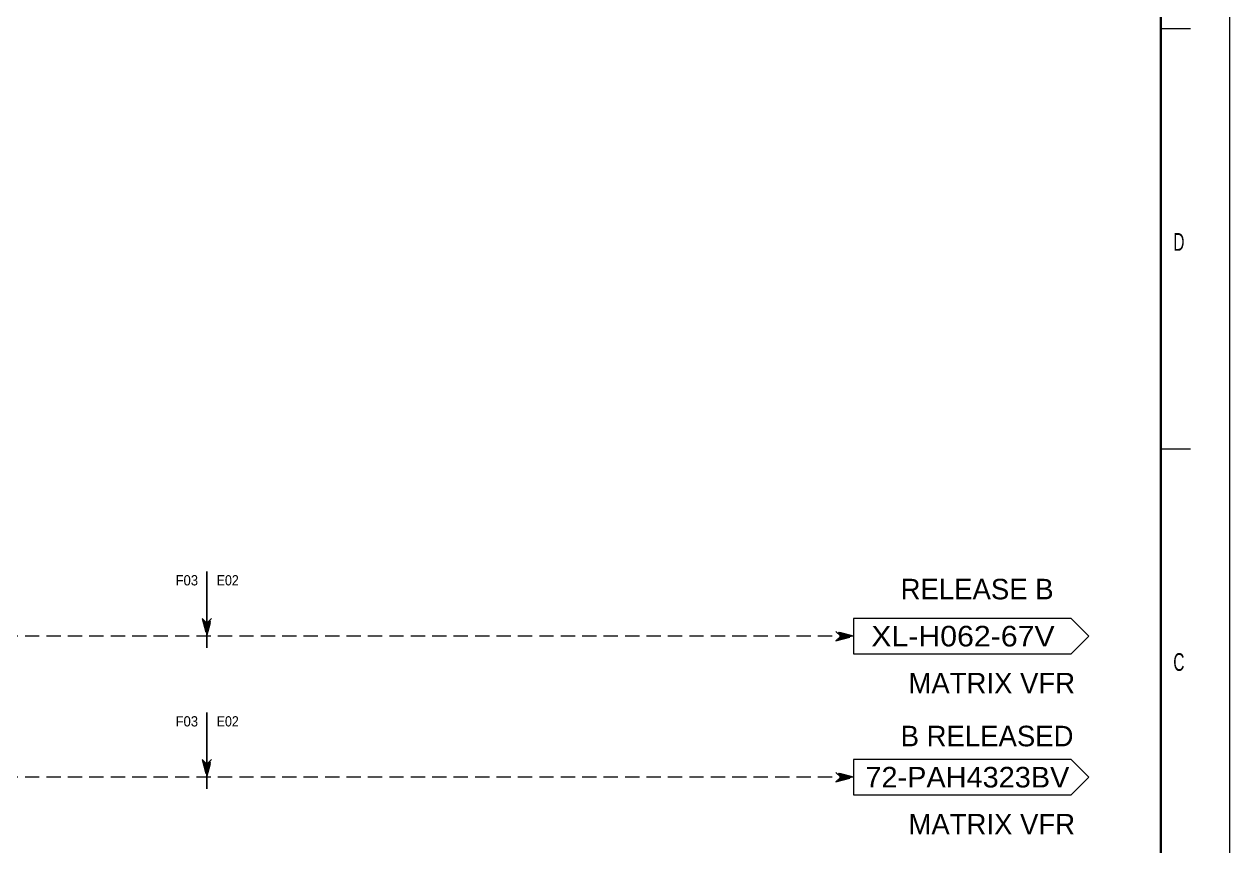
# Model space of a CAD drawing. Header units: millimetres. Extents: x 0 to 841, y 0 to 594.
# Drawn here: x 635.9 to 841, y 159.3 to 299.1 of the extents above; entities that cross this region are included whole.
import ezdxf
from ezdxf.enums import TextEntityAlignment as Align

# ---------------------------------------------------------------- set-up
doc = ezdxf.new("R2010")
doc.units = ezdxf.units.MM
doc.header["$LTSCALE"] = 0.81
doc.linetypes.add('MEDIUM_DASHED', pattern=[4.5, 3, -1.5])
for name, color, linetype, lineweight in [('1', 7, 'Continuous', 13), ('46', 7, 'MEDIUM_DASHED', 13), ('49', 7, 'Continuous', 13), ('51', 7, 'Continuous', 13), ('9', 7, 'Continuous', 13)]:
    doc.layers.add(name, color=color, linetype=linetype, lineweight=lineweight)
doc.layers.add('45', color=7, linetype='Continuous')

msp = doc.modelspace()

# ---------------------------------------------------------------- linework, layer by layer
at = {"layer": '1'}
for p, q in [((834.2748, 298.3181), (829.263, 298.3181)), ((834.2748, 298.3181), (829.263, 298.3181)), ((834.2748, 226.8378), (829.263, 226.8378)), ((834.2748, 226.8378), (829.263, 226.8378))]:
    msp.add_line(p, q, dxfattribs=at)
at = {"layer": '1', "lineweight": 25}
for p, q in [((667, 206), (667, 193)), ((667, 182), (667, 169))]:
    msp.add_line(p, q, dxfattribs=at)
at = {"layer": '1', "lineweight": 35}
msp.add_lwpolyline([(829.263, 112.0142), (829.263, 582.2276), (10.3331, 582.2276), (10.3331, 10.3819)], dxfattribs=at)
msp.add_lwpolyline([(829.263, 112.0142), (829.263, 582.2276), (10.3331, 582.2276), (10.3331, 10.3819)], dxfattribs=at)
at = {"layer": '46'}
for p, q in [((777, 195), (412, 195)), ((777, 171), (412, 171))]:
    msp.add_line(p, q, dxfattribs=at)
for points in [[(667, 195), (667.8, 198), (667, 197.2), (666.2, 198)], [(667, 195.4), (667.6, 197.6), (667, 197), (666.4, 197.6)], [(667, 195.8), (667.4, 197.2), (667, 196.8), (666.6, 197.2)], [(667, 196.2), (667.2, 196.8), (667, 196.6), (666.8, 196.8)], [(777, 195), (774, 195.8), (774.8, 195), (774, 194.2)], [(776.6, 195), (774.4, 195.6), (775, 195), (774.4, 194.4)], [(776.2, 195), (774.8, 195.4), (775.2, 195), (774.8, 194.6)], [(775.8, 195), (775.2, 195.2), (775.4, 195), (775.2, 194.8)], [(667, 171), (667.8, 174), (667, 173.2), (666.2, 174)], [(667, 171.4), (667.6, 173.6), (667, 173), (666.4, 173.6)], [(667, 171.8), (667.4, 173.2), (667, 172.8), (666.6, 173.2)], [(667, 172.2), (667.2, 172.8), (667, 172.6), (666.8, 172.8)], [(777, 171), (774, 171.8), (774.8, 171), (774, 170.2)], [(776.6, 171), (774.4, 171.6), (775, 171), (774.4, 170.4)], [(776.2, 171), (774.8, 171.4), (775.2, 171), (774.8, 170.6)], [(775.8, 171), (775.2, 171.2), (775.4, 171), (775.2, 170.8)]]:
    msp.add_lwpolyline(points, close=True, dxfattribs=at)
at = {"layer": '51'}
for points in [[(814, 198), (777, 198), (777, 192), (814, 192), (817, 195)], [(814, 174), (777, 174), (777, 168), (814, 168), (817, 171)]]:
    msp.add_lwpolyline(points, close=True, dxfattribs=at)
at = {"layer": '9'}
msp.add_lwpolyline([(0, 0), (841, 0), (841, 594), (0, 594)], close=True, dxfattribs=at)
msp.add_lwpolyline([(0, 0), (841, 0), (841, 594), (0, 594)], close=True, dxfattribs=at)

# ---------------------------------------------------------------- texts
at = {"layer": '1', "width": 0.65}
for s, p in [('D', (833.2709, 260.5646)), ('D', (833.2709, 260.5646)), ('C', (833.2709, 189.0835)), ('C', (833.2709, 189.0835))]:
    msp.add_text(s, height=3.02, dxfattribs=at).set_placement(p, align=Align.RIGHT)
at = {"layer": '45'}
for s, width, p in [('F03', 0.95, (661.6614, 203.626)), ('E02', 0.9, (668.6614, 203.626)), ('F03', 0.95, (661.6614, 179.626)), ('E02', 0.9, (668.6614, 179.626))]:
    msp.add_text(s, height=1.75, dxfattribs=dict(at, width=width)).set_placement(p)
at = {"layer": '49'}
for s, p in [('RELEASE B', (785, 201.2504)), ('B RELEASED', (785, 176.2504))]:
    msp.add_text(s, height=3.5, dxfattribs=at).set_placement(p)
for s, width, p in [('XL-H062-67V', 1.1, (780, 193.2504)), ('72-PAH4323BV', 1.05, (779, 169.2504))]:
    msp.add_text(s, height=3.5, dxfattribs=dict(at, width=width)).set_placement(p)
for p in [(800.5, 185.2504), (800.5, 161.2504)]:
    msp.add_text('MATRIX VFR', height=3.5, dxfattribs=at).set_placement(p, align=Align.CENTER)

doc.saveas('drawing.dxf')
